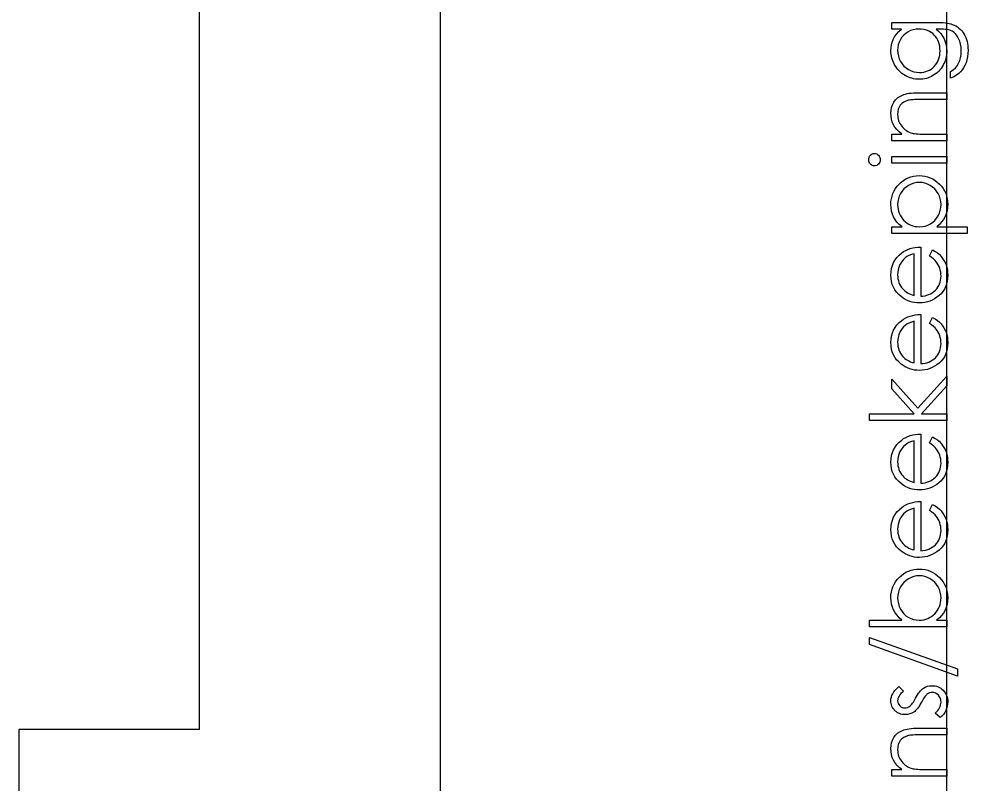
# Model space of a CAD drawing. Header units: millimetres. Extents: x -514 to -64, y 104 to 492.
# Drawn here: x -453.05 to -421.51, y 219.15 to 244.58 of the extents above; entities that cross this region are included whole.
import ezdxf

# ---------------------------------------------------------------- set-up
doc = ezdxf.new("R2010")
doc.units = ezdxf.units.MM

msp = doc.modelspace()

# ---------------------------------------------------------------- linework, layer by layer
at = {"color": 7, "linetype": 'Continuous', "lineweight": 25}
for p, q in [((-439.053, 364.395), (-439.053, 104.395)), ((-447.053, 220.966), (-447.053, 247.823)), ((-447.053, 220.966), (-453.053, 220.966)), ((-453.053, 220.966), (-453.053, 208.966))]:
    msp.add_line(p, q, dxfattribs=at)
at = {"color": 7, "linetype": 'Continuous'}
msp.add_line((-422.218, 164.056), (-422.218, 293.248), dxfattribs=at)
at = {"color": 7, "linetype": 'Continuous', "flags": 128}
for points in [[(-424.045, 244.248), (-424.045, 244.472), (-424.045, 244.472), (-422.595, 244.472), (-422.595, 244.472), (-422.503, 244.471), (-422.417, 244.468), (-422.337, 244.463), (-422.264, 244.456), (-422.197, 244.446), (-422.137, 244.435), (-422.083, 244.421), (-422.035, 244.406), (-422.035, 244.406), (-421.974, 244.381), (-421.917, 244.352), (-421.863, 244.319), (-421.813, 244.281), (-421.767, 244.239), (-421.723, 244.193), (-421.684, 244.143), (-421.649, 244.089), (-421.617, 244.031), (-421.589, 243.971), (-421.566, 243.907), (-421.547, 243.84), (-421.532, 243.771), (-421.522, 243.699), (-421.515, 243.624), (-421.513, 243.546), (-421.513, 243.546), (-421.517, 243.433), (-421.53, 243.326), (-421.551, 243.224), (-421.58, 243.129), (-421.617, 243.041), (-421.659, 242.961), (-421.706, 242.89), (-421.76, 242.828), (-421.823, 242.771), (-421.899, 242.716), (-421.988, 242.663), (-422.09, 242.613), (-422.09, 242.613), (-422.09, 242.838), (-422.09, 242.838), (-422.006, 242.894), (-421.934, 242.959), (-421.873, 243.031), (-421.824, 243.111), (-421.786, 243.199), (-421.759, 243.298), (-421.743, 243.406), (-421.738, 243.525), (-421.738, 243.525), (-421.743, 243.642), (-421.759, 243.75), (-421.786, 243.848), (-421.824, 243.937), (-421.87, 244.015), (-421.921, 244.081), (-421.978, 244.134), (-422.041, 244.176), (-422.077, 244.193), (-422.117, 244.208), (-422.163, 244.22), (-422.214, 244.23), (-422.271, 244.238), (-422.333, 244.243), (-422.401, 244.247), (-422.474, 244.248), (-422.474, 244.248), (-422.568, 244.248), (-422.568, 244.248), (-422.489, 244.178), (-422.419, 244.101), (-422.359, 244.016), (-422.309, 243.924), (-422.269, 243.827), (-422.241, 243.727), (-422.224, 243.624), (-422.218, 243.518), (-422.218, 243.518), (-422.22, 243.455), (-422.226, 243.394), (-422.236, 243.333), (-422.249, 243.273), (-422.267, 243.215), (-422.288, 243.157), (-422.313, 243.1), (-422.342, 243.045), (-422.375, 242.991), (-422.41, 242.94), (-422.448, 242.893), (-422.488, 242.848), (-422.531, 242.807), (-422.577, 242.769), (-422.625, 242.734), (-422.677, 242.702), (-422.73, 242.674), (-422.784, 242.649), (-422.84, 242.628), (-422.897, 242.611), (-422.955, 242.598), (-423.015, 242.589), (-423.076, 242.583), (-423.138, 242.581), (-423.138, 242.581), (-423.2, 242.583), (-423.261, 242.589), (-423.322, 242.599), (-423.381, 242.613), (-423.439, 242.63), (-423.496, 242.652), (-423.551, 242.677), (-423.606, 242.707), (-423.66, 242.74), (-423.71, 242.776), (-423.757, 242.815), (-423.801, 242.857), (-423.843, 242.902), (-423.881, 242.95), (-423.917, 243.002), (-423.951, 243.056), (-423.98, 243.112), (-424.006, 243.168), (-424.028, 243.226), (-424.046, 243.284), (-424.059, 243.343), (-424.069, 243.403), (-424.075, 243.464), (-424.077, 243.525), (-424.077, 243.525), (-424.072, 243.626), (-424.058, 243.723), (-424.034, 243.816), (-424, 243.906), (-423.954, 243.994), (-423.892, 244.081), (-423.816, 244.165), (-423.726, 244.248), (-423.726, 244.248), (-424.045, 244.248)], [(-423.853, 243.543), (-423.847, 243.445), (-423.829, 243.35), (-423.799, 243.259), (-423.758, 243.172), (-423.705, 243.091), (-423.644, 243.019), (-423.573, 242.956), (-423.493, 242.903), (-423.407, 242.86), (-423.318, 242.83), (-423.225, 242.812), (-423.129, 242.806), (-423.129, 242.806), (-423.056, 242.809), (-422.987, 242.818), (-422.92, 242.834), (-422.857, 242.856), (-422.797, 242.884), (-422.741, 242.919), (-422.687, 242.96), (-422.637, 243.007), (-422.591, 243.059), (-422.552, 243.115), (-422.519, 243.175), (-422.491, 243.238), (-422.47, 243.305), (-422.455, 243.377), (-422.446, 243.451), (-422.443, 243.529), (-422.443, 243.529), (-422.446, 243.608), (-422.455, 243.684), (-422.47, 243.755), (-422.491, 243.822), (-422.518, 243.885), (-422.551, 243.944), (-422.59, 244), (-422.635, 244.051), (-422.686, 244.097), (-422.74, 244.137), (-422.797, 244.171), (-422.858, 244.199), (-422.923, 244.22), (-422.993, 244.235), (-423.065, 244.245), (-423.142, 244.248), (-423.142, 244.248), (-423.241, 244.242), (-423.335, 244.225), (-423.424, 244.197), (-423.507, 244.157), (-423.583, 244.107), (-423.65, 244.048), (-423.71, 243.979), (-423.76, 243.9), (-423.801, 243.816), (-423.83, 243.728), (-423.847, 243.637), (-423.853, 243.543)], [(-424.045, 240.53), (-424.045, 240.754), (-424.045, 240.754), (-423.716, 240.754), (-423.716, 240.754), (-423.804, 240.828), (-423.879, 240.905), (-423.942, 240.986), (-423.991, 241.071), (-424.029, 241.16), (-424.056, 241.253), (-424.072, 241.349), (-424.077, 241.45), (-424.077, 241.45), (-424.071, 241.551), (-424.051, 241.646), (-424.019, 241.735), (-423.974, 241.818), (-423.918, 241.893), (-423.853, 241.958), (-423.779, 242.012), (-423.696, 242.056), (-423.649, 242.074), (-423.596, 242.09), (-423.537, 242.103), (-423.472, 242.114), (-423.401, 242.122), (-423.324, 242.128), (-423.24, 242.132), (-423.151, 242.133), (-423.151, 242.133), (-422.218, 242.133), (-422.218, 242.133), (-422.218, 241.908), (-422.218, 241.908), (-423.078, 241.908), (-423.078, 241.908), (-423.152, 241.908), (-423.22, 241.907), (-423.282, 241.905), (-423.337, 241.902), (-423.386, 241.898), (-423.428, 241.893), (-423.464, 241.888), (-423.493, 241.882), (-423.493, 241.882), (-423.577, 241.856), (-423.65, 241.821), (-423.712, 241.776), (-423.763, 241.721), (-423.802, 241.657), (-423.83, 241.584), (-423.847, 241.502), (-423.853, 241.41), (-423.853, 241.41), (-423.851, 241.356), (-423.844, 241.304), (-423.833, 241.252), (-423.818, 241.203), (-423.798, 241.154), (-423.775, 241.107), (-423.746, 241.061), (-423.714, 241.017), (-423.678, 240.976), (-423.64, 240.938), (-423.6, 240.904), (-423.558, 240.874), (-423.514, 240.847), (-423.468, 240.824), (-423.419, 240.804), (-423.369, 240.789), (-423.369, 240.789), (-423.332, 240.781), (-423.288, 240.774), (-423.237, 240.768), (-423.179, 240.763), (-423.115, 240.759), (-423.043, 240.756), (-422.964, 240.755), (-422.879, 240.754), (-422.879, 240.754), (-422.218, 240.754), (-422.218, 240.754), (-422.218, 240.53), (-422.218, 240.53), (-424.045, 240.53)], [(-424.814, 239.904), (-424.811, 239.946), (-424.8, 239.984), (-424.782, 240.02), (-424.758, 240.052), (-424.728, 240.079), (-424.695, 240.098), (-424.66, 240.109), (-424.621, 240.113), (-424.621, 240.113), (-424.584, 240.109), (-424.549, 240.098), (-424.516, 240.079), (-424.486, 240.052), (-424.462, 240.02), (-424.444, 239.984), (-424.433, 239.946), (-424.43, 239.904), (-424.43, 239.904), (-424.433, 239.863), (-424.444, 239.825), (-424.462, 239.79), (-424.486, 239.758), (-424.516, 239.731), (-424.549, 239.712), (-424.584, 239.701), (-424.621, 239.697), (-424.621, 239.697), (-424.66, 239.701), (-424.695, 239.712), (-424.728, 239.731), (-424.758, 239.758), (-424.782, 239.79), (-424.8, 239.825), (-424.811, 239.863), (-424.814, 239.904)], [(-424.045, 239.793), (-424.045, 240.017), (-424.045, 240.017), (-422.218, 240.017), (-422.218, 240.017), (-422.218, 239.793), (-422.218, 239.793), (-424.045, 239.793)], [(-424.045, 237.453), (-424.045, 237.677), (-424.045, 237.677), (-423.707, 237.677), (-423.707, 237.677), (-423.797, 237.751), (-423.874, 237.83), (-423.938, 237.914), (-423.989, 238.004), (-424.027, 238.099), (-424.055, 238.199), (-424.072, 238.304), (-424.077, 238.416), (-424.077, 238.416), (-424.073, 238.513), (-424.06, 238.607), (-424.039, 238.697), (-424.008, 238.784), (-423.97, 238.867), (-423.922, 238.946), (-423.866, 239.022), (-423.801, 239.094), (-423.731, 239.16), (-423.656, 239.217), (-423.578, 239.266), (-423.497, 239.306), (-423.412, 239.337), (-423.324, 239.359), (-423.232, 239.372), (-423.137, 239.376), (-423.137, 239.376), (-423.04, 239.372), (-422.946, 239.359), (-422.856, 239.337), (-422.77, 239.307), (-422.688, 239.267), (-422.609, 239.219), (-422.534, 239.162), (-422.463, 239.097), (-422.398, 239.025), (-422.342, 238.95), (-422.294, 238.871), (-422.255, 238.789), (-422.225, 238.703), (-422.204, 238.613), (-422.191, 238.519), (-422.186, 238.423), (-422.186, 238.423), (-422.192, 238.314), (-422.209, 238.209), (-422.237, 238.11), (-422.277, 238.014), (-422.328, 237.923), (-422.391, 237.837), (-422.465, 237.755), (-422.549, 237.677), (-422.549, 237.677), (-421.545, 237.677), (-421.545, 237.677), (-421.545, 237.453), (-421.545, 237.453), (-424.045, 237.453)], [(-423.853, 238.414), (-423.85, 238.338), (-423.84, 238.264), (-423.824, 238.194), (-423.801, 238.127), (-423.772, 238.063), (-423.736, 238.003), (-423.694, 237.944), (-423.645, 237.89), (-423.591, 237.84), (-423.535, 237.797), (-423.475, 237.761), (-423.412, 237.731), (-423.346, 237.708), (-423.276, 237.691), (-423.203, 237.681), (-423.128, 237.677), (-423.128, 237.677), (-423.029, 237.684), (-422.935, 237.701), (-422.846, 237.731), (-422.763, 237.772), (-422.686, 237.825), (-422.617, 237.888), (-422.557, 237.961), (-422.506, 238.044), (-422.464, 238.134), (-422.434, 238.226), (-422.417, 238.32), (-422.411, 238.417), (-422.411, 238.417), (-422.417, 238.512), (-422.435, 238.604), (-422.464, 238.694), (-422.506, 238.78), (-422.559, 238.861), (-422.621, 238.933), (-422.693, 238.996), (-422.774, 239.051), (-422.861, 239.095), (-422.95, 239.127), (-423.041, 239.145), (-423.134, 239.152), (-423.134, 239.152), (-423.228, 239.146), (-423.319, 239.127), (-423.408, 239.096), (-423.494, 239.052), (-423.574, 238.998), (-423.646, 238.935), (-423.707, 238.863), (-423.759, 238.783), (-423.8, 238.696), (-423.829, 238.606), (-423.847, 238.512), (-423.853, 238.414)], [(-422.795, 236.709), (-422.691, 236.908), (-422.691, 236.908), (-422.607, 236.859), (-422.532, 236.807), (-422.465, 236.751), (-422.407, 236.69), (-422.356, 236.627), (-422.312, 236.56), (-422.274, 236.488), (-422.243, 236.413), (-422.218, 236.333), (-422.2, 236.249), (-422.19, 236.159), (-422.186, 236.064), (-422.186, 236.064), (-422.191, 235.959), (-422.204, 235.86), (-422.227, 235.767), (-422.258, 235.679), (-422.299, 235.598), (-422.348, 235.523), (-422.407, 235.452), (-422.475, 235.389), (-422.548, 235.332), (-422.623, 235.282), (-422.702, 235.241), (-422.782, 235.207), (-422.865, 235.179), (-422.949, 235.16), (-423.037, 235.149), (-423.127, 235.145), (-423.127, 235.145), (-423.211, 235.149), (-423.293, 235.158), (-423.373, 235.175), (-423.45, 235.198), (-423.525, 235.228), (-423.598, 235.264), (-423.669, 235.307), (-423.737, 235.356), (-423.737, 235.356), (-423.816, 235.425), (-423.885, 235.501), (-423.944, 235.581), (-423.992, 235.668), (-424.029, 235.76), (-424.056, 235.858), (-424.072, 235.961), (-424.077, 236.07), (-424.077, 236.07), (-424.072, 236.182), (-424.055, 236.289), (-424.027, 236.389), (-423.987, 236.484), (-423.937, 236.573), (-423.875, 236.656), (-423.802, 236.734), (-423.718, 236.806), (-423.718, 236.806), (-423.652, 236.852), (-423.583, 236.891), (-423.509, 236.925), (-423.432, 236.953), (-423.351, 236.975), (-423.266, 236.991), (-423.177, 237), (-423.084, 237.004), (-423.084, 237.004), (-423.084, 235.37), (-423.084, 235.37), (-423.012, 235.374), (-422.942, 235.384), (-422.877, 235.4), (-422.815, 235.422), (-422.756, 235.449), (-422.701, 235.482), (-422.648, 235.522), (-422.599, 235.566), (-422.555, 235.615), (-422.517, 235.667), (-422.484, 235.721), (-422.458, 235.779), (-422.437, 235.839), (-422.423, 235.902), (-422.414, 235.968), (-422.411, 236.036), (-422.411, 236.036), (-422.413, 236.103), (-422.421, 236.169), (-422.435, 236.234), (-422.454, 236.298), (-422.477, 236.36), (-422.503, 236.416), (-422.533, 236.468), (-422.567, 236.515), (-422.607, 236.561), (-422.659, 236.608), (-422.722, 236.658), (-422.795, 236.709)], [(-423.308, 236.78), (-423.397, 236.754), (-423.475, 236.721), (-423.545, 236.683), (-423.605, 236.64), (-423.659, 236.591), (-423.706, 236.534), (-423.748, 236.47), (-423.785, 236.398), (-423.814, 236.322), (-423.836, 236.244), (-423.848, 236.164), (-423.853, 236.081), (-423.853, 236.081), (-423.85, 236.014), (-423.842, 235.949), (-423.829, 235.887), (-423.81, 235.827), (-423.786, 235.769), (-423.757, 235.714), (-423.722, 235.661), (-423.682, 235.611), (-423.682, 235.611), (-423.649, 235.576), (-423.612, 235.543), (-423.571, 235.513), (-423.526, 235.484), (-423.477, 235.458), (-423.425, 235.434), (-423.369, 235.413), (-423.308, 235.393), (-423.308, 235.393), (-423.308, 236.78)], [(-422.795, 234.465), (-422.691, 234.665), (-422.691, 234.665), (-422.607, 234.616), (-422.532, 234.563), (-422.465, 234.507), (-422.407, 234.447), (-422.356, 234.383), (-422.312, 234.316), (-422.274, 234.244), (-422.243, 234.169), (-422.218, 234.09), (-422.2, 234.005), (-422.19, 233.915), (-422.186, 233.821), (-422.186, 233.821), (-422.191, 233.716), (-422.204, 233.616), (-422.227, 233.523), (-422.258, 233.436), (-422.299, 233.355), (-422.348, 233.279), (-422.407, 233.209), (-422.475, 233.145), (-422.548, 233.088), (-422.623, 233.039), (-422.702, 232.997), (-422.782, 232.963), (-422.865, 232.936), (-422.949, 232.917), (-423.037, 232.906), (-423.127, 232.902), (-423.127, 232.902), (-423.211, 232.905), (-423.293, 232.915), (-423.373, 232.931), (-423.45, 232.954), (-423.525, 232.984), (-423.598, 233.02), (-423.669, 233.063), (-423.737, 233.112), (-423.737, 233.112), (-423.816, 233.182), (-423.885, 233.257), (-423.944, 233.338), (-423.992, 233.424), (-424.029, 233.516), (-424.056, 233.614), (-424.072, 233.717), (-424.077, 233.826), (-424.077, 233.826), (-424.072, 233.939), (-424.055, 234.045), (-424.027, 234.146), (-423.987, 234.24), (-423.937, 234.33), (-423.875, 234.413), (-423.802, 234.49), (-423.718, 234.562), (-423.718, 234.562), (-423.652, 234.608), (-423.583, 234.648), (-423.509, 234.682), (-423.432, 234.709), (-423.351, 234.731), (-423.266, 234.747), (-423.177, 234.757), (-423.084, 234.761), (-423.084, 234.761), (-423.084, 233.126), (-423.084, 233.126), (-423.012, 233.131), (-422.942, 233.141), (-422.877, 233.157), (-422.815, 233.179), (-422.756, 233.206), (-422.701, 233.239), (-422.648, 233.278), (-422.599, 233.323), (-422.555, 233.372), (-422.517, 233.423), (-422.484, 233.478), (-422.458, 233.535), (-422.437, 233.595), (-422.423, 233.659), (-422.414, 233.724), (-422.411, 233.793), (-422.411, 233.793), (-422.413, 233.86), (-422.421, 233.925), (-422.435, 233.991), (-422.454, 234.055), (-422.477, 234.116), (-422.503, 234.173), (-422.533, 234.224), (-422.567, 234.272), (-422.607, 234.317), (-422.659, 234.365), (-422.722, 234.414), (-422.795, 234.465)], [(-423.308, 234.536), (-423.397, 234.51), (-423.475, 234.477), (-423.545, 234.44), (-423.605, 234.397), (-423.659, 234.348), (-423.706, 234.291), (-423.748, 234.226), (-423.785, 234.155), (-423.814, 234.079), (-423.836, 234), (-423.848, 233.92), (-423.853, 233.838), (-423.853, 233.838), (-423.85, 233.771), (-423.842, 233.706), (-423.829, 233.643), (-423.81, 233.583), (-423.786, 233.525), (-423.757, 233.47), (-423.722, 233.418), (-423.682, 233.367), (-423.682, 233.367), (-423.649, 233.332), (-423.612, 233.299), (-423.571, 233.269), (-423.526, 233.241), (-423.477, 233.215), (-423.425, 233.191), (-423.369, 233.169), (-423.308, 233.15), (-423.308, 233.15), (-423.308, 234.536)], [(-424.782, 231.235), (-424.782, 231.46), (-424.782, 231.46), (-423.3, 231.46), (-423.3, 231.46), (-424.045, 232.291), (-424.045, 232.291), (-424.045, 232.613), (-424.045, 232.613), (-423.18, 231.649), (-423.18, 231.649), (-422.218, 232.71), (-422.218, 232.71), (-422.218, 232.388), (-422.218, 232.388), (-423.06, 231.46), (-423.06, 231.46), (-422.218, 231.46), (-422.218, 231.46), (-422.218, 231.235), (-422.218, 231.235), (-424.782, 231.235)], [(-422.795, 230.491), (-422.691, 230.69), (-422.691, 230.69), (-422.607, 230.641), (-422.532, 230.589), (-422.465, 230.533), (-422.407, 230.472), (-422.356, 230.409), (-422.312, 230.342), (-422.274, 230.27), (-422.243, 230.195), (-422.218, 230.115), (-422.2, 230.031), (-422.19, 229.941), (-422.186, 229.846), (-422.186, 229.846), (-422.191, 229.741), (-422.204, 229.642), (-422.227, 229.549), (-422.258, 229.461), (-422.299, 229.38), (-422.348, 229.305), (-422.407, 229.234), (-422.475, 229.171), (-422.548, 229.114), (-422.623, 229.064), (-422.702, 229.023), (-422.782, 228.989), (-422.865, 228.962), (-422.949, 228.943), (-423.037, 228.931), (-423.127, 228.927), (-423.127, 228.927), (-423.211, 228.931), (-423.293, 228.941), (-423.373, 228.957), (-423.45, 228.98), (-423.525, 229.01), (-423.598, 229.046), (-423.669, 229.089), (-423.737, 229.138), (-423.737, 229.138), (-423.816, 229.207), (-423.885, 229.283), (-423.944, 229.363), (-423.992, 229.45), (-424.029, 229.542), (-424.056, 229.64), (-424.072, 229.743), (-424.077, 229.852), (-424.077, 229.852), (-424.072, 229.964), (-424.055, 230.071), (-424.027, 230.171), (-423.987, 230.266), (-423.937, 230.355), (-423.875, 230.438), (-423.802, 230.516), (-423.718, 230.588), (-423.718, 230.588), (-423.652, 230.634), (-423.583, 230.673), (-423.509, 230.707), (-423.432, 230.735), (-423.351, 230.757), (-423.266, 230.773), (-423.177, 230.782), (-423.084, 230.786), (-423.084, 230.786), (-423.084, 229.152), (-423.084, 229.152), (-423.012, 229.156), (-422.942, 229.166), (-422.877, 229.182), (-422.815, 229.204), (-422.756, 229.231), (-422.701, 229.265), (-422.648, 229.304), (-422.599, 229.348), (-422.555, 229.397), (-422.517, 229.449), (-422.484, 229.503), (-422.458, 229.561), (-422.437, 229.621), (-422.423, 229.684), (-422.414, 229.75), (-422.411, 229.818), (-422.411, 229.818), (-422.413, 229.886), (-422.421, 229.951), (-422.435, 230.016), (-422.454, 230.08), (-422.477, 230.142), (-422.503, 230.199), (-422.533, 230.25), (-422.567, 230.297), (-422.607, 230.343), (-422.659, 230.39), (-422.722, 230.44), (-422.795, 230.491)], [(-423.308, 230.562), (-423.397, 230.536), (-423.475, 230.503), (-423.545, 230.465), (-423.605, 230.422), (-423.659, 230.373), (-423.706, 230.316), (-423.748, 230.252), (-423.785, 230.18), (-423.814, 230.104), (-423.836, 230.026), (-423.848, 229.946), (-423.853, 229.863), (-423.853, 229.863), (-423.85, 229.796), (-423.842, 229.731), (-423.829, 229.669), (-423.81, 229.609), (-423.786, 229.551), (-423.757, 229.496), (-423.722, 229.443), (-423.682, 229.393), (-423.682, 229.393), (-423.649, 229.358), (-423.612, 229.325), (-423.571, 229.295), (-423.526, 229.267), (-423.477, 229.24), (-423.425, 229.216), (-423.369, 229.195), (-423.308, 229.175), (-423.308, 229.175), (-423.308, 230.562)], [(-422.795, 228.247), (-422.691, 228.447), (-422.691, 228.447), (-422.607, 228.398), (-422.532, 228.345), (-422.465, 228.289), (-422.407, 228.229), (-422.356, 228.165), (-422.312, 228.098), (-422.274, 228.027), (-422.243, 227.951), (-422.218, 227.872), (-422.2, 227.787), (-422.19, 227.698), (-422.186, 227.603), (-422.186, 227.603), (-422.191, 227.498), (-422.204, 227.399), (-422.227, 227.305), (-422.258, 227.218), (-422.299, 227.137), (-422.348, 227.061), (-422.407, 226.991), (-422.475, 226.927), (-422.548, 226.87), (-422.623, 226.821), (-422.702, 226.779), (-422.782, 226.745), (-422.865, 226.718), (-422.949, 226.699), (-423.037, 226.688), (-423.127, 226.684), (-423.127, 226.684), (-423.211, 226.687), (-423.293, 226.697), (-423.373, 226.713), (-423.45, 226.736), (-423.525, 226.766), (-423.598, 226.802), (-423.669, 226.845), (-423.737, 226.894), (-423.737, 226.894), (-423.816, 226.964), (-423.885, 227.039), (-423.944, 227.12), (-423.992, 227.206), (-424.029, 227.298), (-424.056, 227.396), (-424.072, 227.499), (-424.077, 227.608), (-424.077, 227.608), (-424.072, 227.721), (-424.055, 227.827), (-424.027, 227.928), (-423.987, 228.023), (-423.937, 228.112), (-423.875, 228.195), (-423.802, 228.272), (-423.718, 228.344), (-423.718, 228.344), (-423.652, 228.39), (-423.583, 228.43), (-423.509, 228.464), (-423.432, 228.491), (-423.351, 228.513), (-423.266, 228.529), (-423.177, 228.539), (-423.084, 228.543), (-423.084, 228.543), (-423.084, 226.908), (-423.084, 226.908), (-423.012, 226.913), (-422.942, 226.923), (-422.877, 226.939), (-422.815, 226.961), (-422.756, 226.988), (-422.701, 227.021), (-422.648, 227.06), (-422.599, 227.105), (-422.555, 227.154), (-422.517, 227.205), (-422.484, 227.26), (-422.458, 227.317), (-422.437, 227.378), (-422.423, 227.441), (-422.414, 227.506), (-422.411, 227.575), (-422.411, 227.575), (-422.413, 227.642), (-422.421, 227.708), (-422.435, 227.773), (-422.454, 227.837), (-422.477, 227.898), (-422.503, 227.955), (-422.533, 228.007), (-422.567, 228.054), (-422.607, 228.099), (-422.659, 228.147), (-422.722, 228.196), (-422.795, 228.247)], [(-423.308, 228.319), (-423.397, 228.292), (-423.475, 228.259), (-423.545, 228.222), (-423.605, 228.179), (-423.659, 228.13), (-423.706, 228.073), (-423.748, 228.009), (-423.785, 227.937), (-423.814, 227.861), (-423.836, 227.782), (-423.848, 227.702), (-423.853, 227.62), (-423.853, 227.62), (-423.85, 227.553), (-423.842, 227.488), (-423.829, 227.425), (-423.81, 227.365), (-423.786, 227.307), (-423.757, 227.252), (-423.722, 227.2), (-423.682, 227.149), (-423.682, 227.149), (-423.649, 227.114), (-423.612, 227.082), (-423.571, 227.051), (-423.526, 227.023), (-423.477, 226.997), (-423.425, 226.973), (-423.369, 226.951), (-423.308, 226.932), (-423.308, 226.932), (-423.308, 228.319)], [(-422.218, 224.376), (-424.782, 224.376), (-424.782, 224.376), (-424.782, 224.601), (-424.782, 224.601), (-423.714, 224.601), (-423.714, 224.601), (-423.799, 224.678), (-423.873, 224.76), (-423.936, 224.846), (-423.987, 224.937), (-424.026, 225.033), (-424.055, 225.132), (-424.072, 225.237), (-424.077, 225.346), (-424.077, 225.346), (-424.073, 225.442), (-424.06, 225.536), (-424.038, 225.626), (-424.008, 225.712), (-423.969, 225.794), (-423.921, 225.873), (-423.865, 225.948), (-423.8, 226.02), (-423.729, 226.085), (-423.655, 226.142), (-423.576, 226.19), (-423.494, 226.23), (-423.408, 226.26), (-423.319, 226.282), (-423.225, 226.295), (-423.128, 226.299), (-423.128, 226.299), (-423.033, 226.295), (-422.94, 226.282), (-422.852, 226.26), (-422.767, 226.229), (-422.685, 226.189), (-422.607, 226.141), (-422.533, 226.083), (-422.462, 226.017), (-422.398, 225.945), (-422.341, 225.869), (-422.294, 225.79), (-422.255, 225.707), (-422.225, 225.62), (-422.203, 225.53), (-422.191, 225.436), (-422.186, 225.339), (-422.186, 225.339), (-422.192, 225.228), (-422.208, 225.122), (-422.236, 225.022), (-422.275, 224.927), (-422.325, 224.837), (-422.39, 224.753), (-422.466, 224.674), (-422.556, 224.601), (-422.556, 224.601), (-422.218, 224.601), (-422.218, 224.601), (-422.218, 224.376)], [(-422.41, 225.337), (-422.417, 225.435), (-422.434, 225.529), (-422.464, 225.619), (-422.505, 225.706), (-422.556, 225.786), (-422.618, 225.858), (-422.689, 225.921), (-422.769, 225.975), (-422.855, 226.019), (-422.944, 226.05), (-423.035, 226.069), (-423.128, 226.075), (-423.128, 226.075), (-423.222, 226.068), (-423.314, 226.05), (-423.403, 226.018), (-423.49, 225.974), (-423.571, 225.919), (-423.643, 225.856), (-423.705, 225.784), (-423.757, 225.703), (-423.799, 225.617), (-423.829, 225.528), (-423.847, 225.435), (-423.853, 225.34), (-423.853, 225.34), (-423.847, 225.243), (-423.829, 225.149), (-423.799, 225.057), (-423.757, 224.967), (-423.705, 224.884), (-423.645, 224.811), (-423.576, 224.748), (-423.5, 224.695), (-423.416, 224.654), (-423.328, 224.624), (-423.234, 224.607), (-423.135, 224.601), (-423.135, 224.601), (-423.06, 224.604), (-422.987, 224.614), (-422.917, 224.631), (-422.851, 224.654), (-422.788, 224.684), (-422.729, 224.72), (-422.672, 224.763), (-422.618, 224.813), (-422.57, 224.867), (-422.527, 224.926), (-422.492, 224.986), (-422.463, 225.05), (-422.44, 225.117), (-422.424, 225.188), (-422.414, 225.261), (-422.411, 225.337)], [(-424.782, 224.024), (-421.866, 222.978), (-421.866, 222.978), (-421.866, 222.742), (-421.866, 222.742), (-424.782, 223.787), (-424.782, 223.787), (-424.782, 224.024)], [(-423.817, 222.389), (-423.661, 222.237), (-423.661, 222.237), (-423.706, 222.197), (-423.745, 222.157), (-423.778, 222.117), (-423.805, 222.078), (-423.826, 222.038), (-423.841, 221.999), (-423.85, 221.96), (-423.853, 221.921), (-423.853, 221.921), (-423.848, 221.874), (-423.834, 221.831), (-423.811, 221.79), (-423.779, 221.754), (-423.741, 221.723), (-423.699, 221.701), (-423.655, 221.688), (-423.607, 221.684), (-423.607, 221.684), (-423.564, 221.688), (-423.522, 221.699), (-423.481, 221.719), (-423.441, 221.746), (-423.441, 221.746), (-423.421, 221.764), (-423.399, 221.786), (-423.377, 221.812), (-423.354, 221.842), (-423.33, 221.877), (-423.305, 221.916), (-423.279, 221.959), (-423.253, 222.007), (-423.253, 222.007), (-423.22, 222.065), (-423.187, 222.118), (-423.155, 222.167), (-423.122, 222.21), (-423.091, 222.249), (-423.059, 222.283), (-423.028, 222.312), (-422.997, 222.336), (-422.997, 222.336), (-422.932, 222.373), (-422.863, 222.4), (-422.791, 222.416), (-422.714, 222.421), (-422.714, 222.421), (-422.66, 222.419), (-422.608, 222.412), (-422.558, 222.4), (-422.51, 222.383), (-422.464, 222.361), (-422.421, 222.335), (-422.38, 222.304), (-422.34, 222.268), (-422.304, 222.228), (-422.273, 222.187), (-422.246, 222.143), (-422.225, 222.096), (-422.208, 222.047), (-422.196, 221.995), (-422.189, 221.942), (-422.186, 221.886), (-422.186, 221.886), (-422.19, 221.81), (-422.203, 221.736), (-422.223, 221.664), (-422.252, 221.594), (-422.288, 221.527), (-422.33, 221.467), (-422.379, 221.412), (-422.434, 221.363), (-422.434, 221.363), (-422.603, 221.512), (-422.603, 221.512), (-422.558, 221.555), (-422.519, 221.599), (-422.486, 221.643), (-422.459, 221.688), (-422.438, 221.733), (-422.423, 221.78), (-422.414, 221.827), (-422.411, 221.874), (-422.411, 221.874), (-422.416, 221.939), (-422.433, 221.998), (-422.46, 222.053), (-422.498, 222.103), (-422.544, 222.144), (-422.593, 222.173), (-422.647, 222.191), (-422.705, 222.197), (-422.705, 222.197), (-422.752, 222.193), (-422.797, 222.181), (-422.839, 222.162), (-422.879, 222.135), (-422.879, 222.135), (-422.898, 222.118), (-422.918, 222.095), (-422.94, 222.068), (-422.963, 222.035), (-422.988, 221.998), (-423.013, 221.956), (-423.039, 221.91), (-423.067, 221.858), (-423.067, 221.858), (-423.099, 221.803), (-423.13, 221.752), (-423.162, 221.705), (-423.193, 221.663), (-423.224, 221.626), (-423.255, 221.594), (-423.286, 221.566), (-423.317, 221.543), (-423.317, 221.543), (-423.38, 221.507), (-423.448, 221.481), (-423.521, 221.465), (-423.598, 221.46), (-423.598, 221.46), (-423.649, 221.462), (-423.697, 221.468), (-423.743, 221.478), (-423.787, 221.492), (-423.829, 221.511), (-423.868, 221.533), (-423.906, 221.56), (-423.941, 221.59), (-423.973, 221.624), (-424.001, 221.66), (-424.024, 221.698), (-424.043, 221.738), (-424.058, 221.781), (-424.069, 221.826), (-424.075, 221.872), (-424.077, 221.921), (-424.077, 221.921), (-424.073, 221.979), (-424.061, 222.037), (-424.041, 222.096), (-424.012, 222.155), (-423.976, 222.213), (-423.931, 222.271), (-423.878, 222.33), (-423.817, 222.389)], [(-424.045, 219.408), (-424.045, 219.633), (-424.045, 219.633), (-423.716, 219.633), (-423.716, 219.633), (-423.804, 219.706), (-423.879, 219.783), (-423.942, 219.864), (-423.991, 219.95), (-424.029, 220.038), (-424.056, 220.131), (-424.072, 220.228), (-424.077, 220.328), (-424.077, 220.328), (-424.071, 220.429), (-424.051, 220.524), (-424.019, 220.613), (-423.974, 220.696), (-423.918, 220.771), (-423.853, 220.837), (-423.779, 220.891), (-423.696, 220.934), (-423.649, 220.952), (-423.596, 220.968), (-423.537, 220.981), (-423.472, 220.992), (-423.401, 221), (-423.324, 221.006), (-423.24, 221.01), (-423.151, 221.011), (-423.151, 221.011), (-422.218, 221.011), (-422.218, 221.011), (-422.218, 220.786), (-422.218, 220.786), (-423.078, 220.786), (-423.078, 220.786), (-423.152, 220.786), (-423.22, 220.785), (-423.282, 220.783), (-423.337, 220.78), (-423.386, 220.776), (-423.428, 220.771), (-423.464, 220.766), (-423.493, 220.76), (-423.493, 220.76), (-423.577, 220.734), (-423.65, 220.699), (-423.712, 220.654), (-423.763, 220.599), (-423.802, 220.535), (-423.83, 220.462), (-423.847, 220.38), (-423.853, 220.289), (-423.853, 220.289), (-423.851, 220.235), (-423.844, 220.182), (-423.833, 220.13), (-423.818, 220.081), (-423.798, 220.032), (-423.775, 219.985), (-423.746, 219.94), (-423.714, 219.896), (-423.678, 219.854), (-423.64, 219.816), (-423.6, 219.782), (-423.558, 219.752), (-423.514, 219.725), (-423.468, 219.702), (-423.419, 219.683), (-423.369, 219.667), (-423.369, 219.667), (-423.332, 219.659), (-423.288, 219.652), (-423.237, 219.646), (-423.179, 219.641), (-423.115, 219.638), (-423.043, 219.635), (-422.964, 219.633), (-422.879, 219.633), (-422.879, 219.633), (-422.218, 219.633), (-422.218, 219.633), (-422.218, 219.408), (-422.218, 219.408), (-424.045, 219.408)]]:
    msp.add_lwpolyline(points, dxfattribs=at)

doc.saveas('drawing.dxf')
